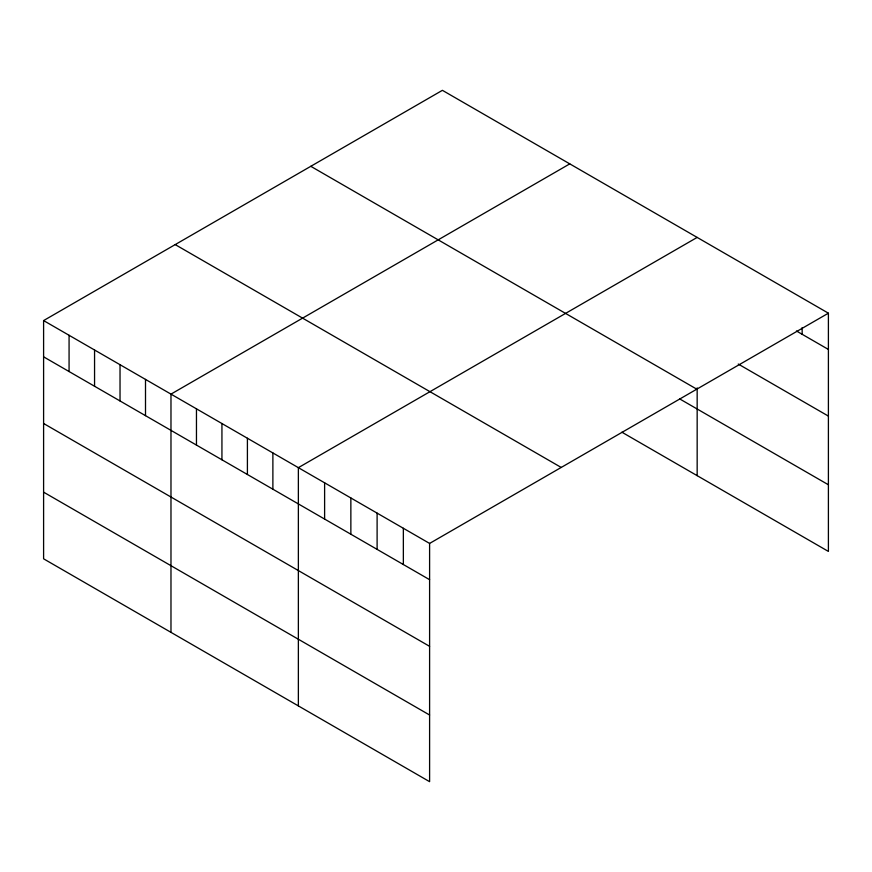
<?xml version="1.0" encoding="UTF-8"?>
<svg xmlns="http://www.w3.org/2000/svg" width="872" height="872" viewBox="0 0 872 872"><rect width="100%" height="100%" fill="white"/><g stroke="black" fill="none" stroke-linecap="round" stroke-linejoin="round"><path stroke-width="1.31" d="M828.4 313.19L429.602 543.43L429.602 781.672L43.6 558.81L43.6 320.58L442.398 90.328L828.4 313.19L828.4 551.42L621.889 432.196M569.776 163.871L170.977 394.122L170.977 632.353M697.164 237.413L298.366 467.665L298.366 705.895M796.441 330.989L828.4 349.443M738.246 364.049L828.4 416.097M310.792 166.312L696.793 389.174M679.789 398.973L828.4 484.767M175.207 244.596L561.208 467.447M43.6 320.58L429.602 543.43M43.6 356.833L429.602 579.684M43.6 423.487L429.602 646.337M43.6 492.157L429.602 715.018M802.153 327.578L802.153 334.292M697.164 387.866L697.164 475.654M403.355 528.279L403.355 564.533M377.107 513.128L377.107 549.382M350.86 497.967L350.86 534.22M324.613 482.816L324.613 519.069M272.882 452.95L272.882 489.203M247.408 438.245L247.408 474.499M221.935 423.53L221.935 459.795M196.462 408.826L196.462 445.08M145.504 379.407L145.504 415.661M120.031 364.703L120.031 400.957M94.558 349.988L94.558 386.252M69.073 335.284L69.073 371.537"/></g></svg>
